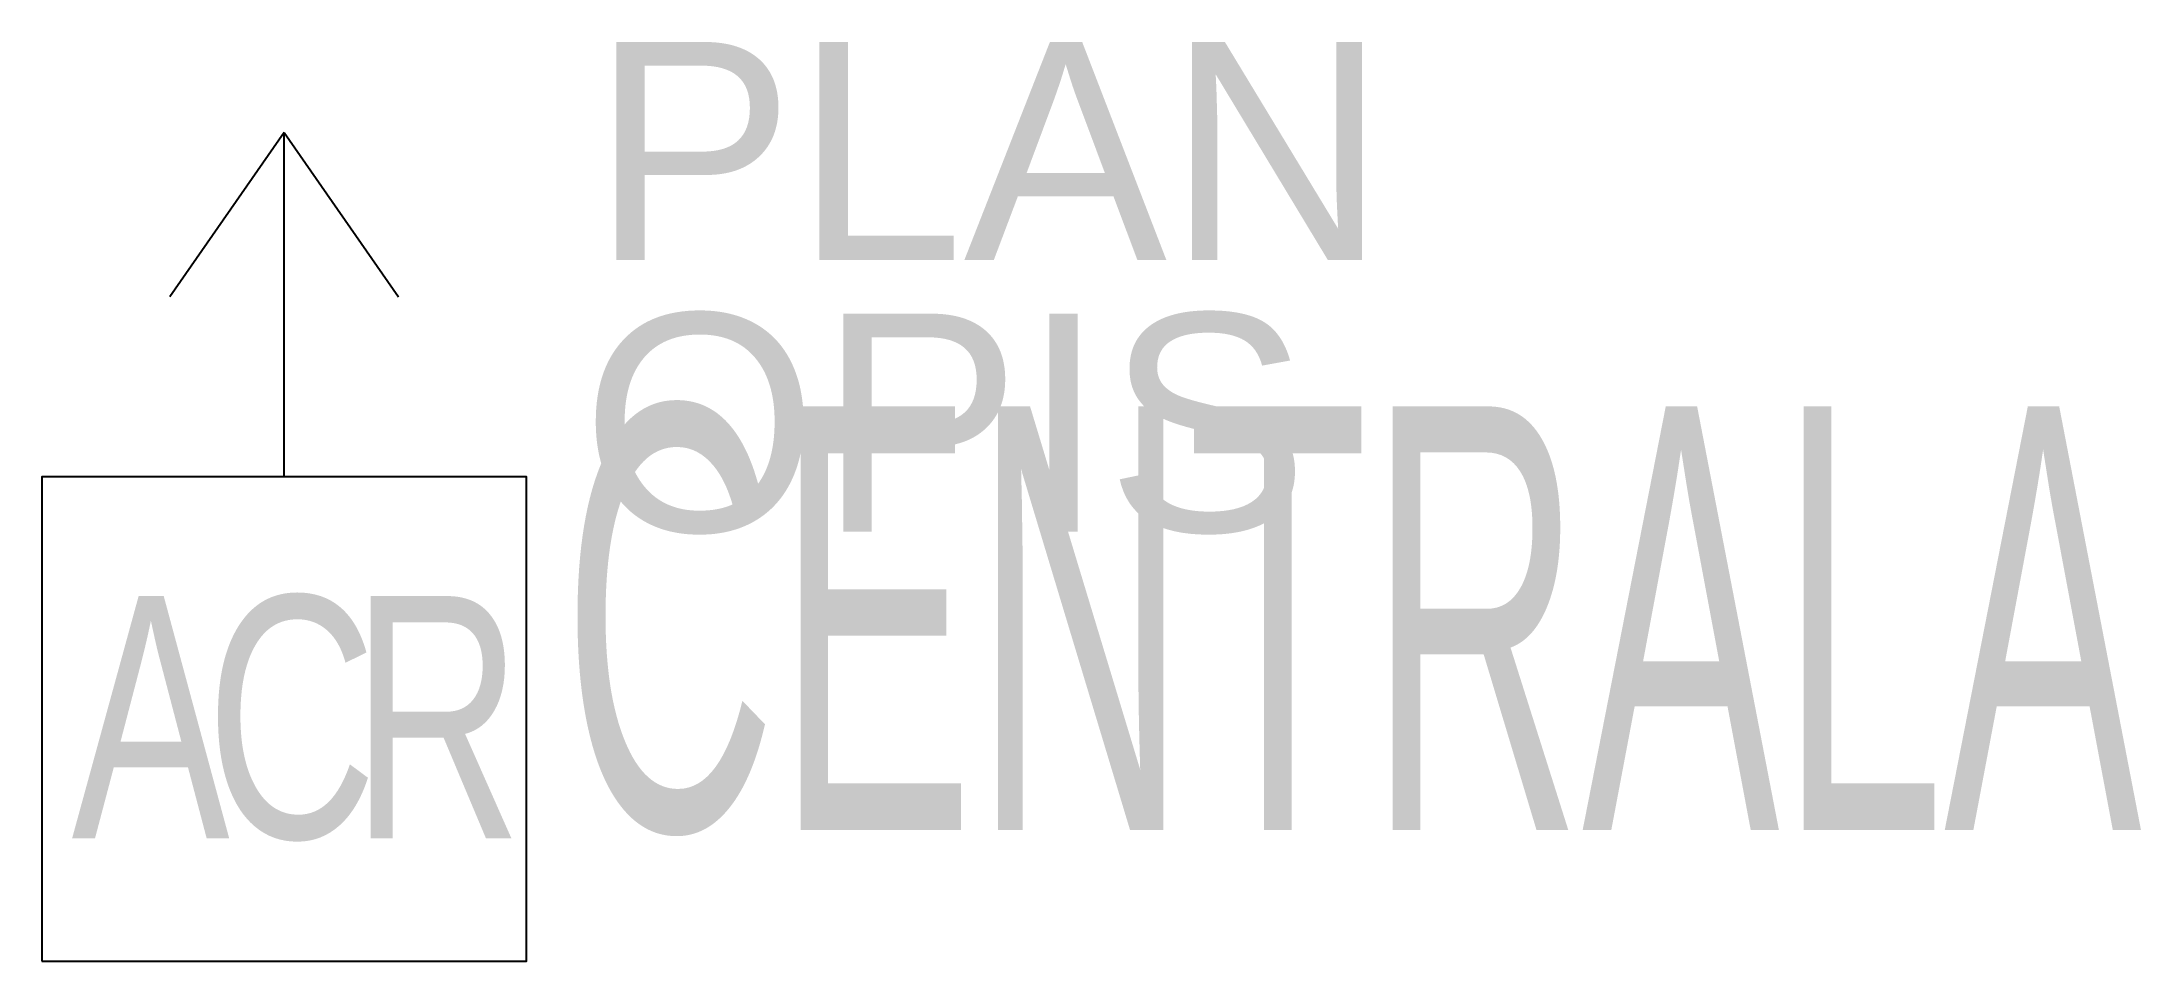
# Model space of a CAD drawing. Header units: millimetres. Extents: x -200 to 1533, y -200 to 559.
import ezdxf

# ---------------------------------------------------------------- set-up
doc = ezdxf.new("R2010")
doc.units = ezdxf.units.MM
doc.styles.add('Opisest3', font='arial.ttf', dxfattribs={"width": 0.5})
doc.styles.get("Standard").update_dxf_attribs({"font": 'arial.ttf'})

msp = doc.modelspace()

# ---------------------------------------------------------------- linework, layer by layer
for p, q in [((0, 484.4), (-94.3, 348.6)), ((0, 200), (0, 484.4)), ((0, 484.4), (94.3, 348.6))]:
    msp.add_line(p, q)
msp.add_lwpolyline([(-200, -200), (200, -200), (200, 200), (-200, 200)], close=True)

# ---------------------------------------------------------------- texts
at = {"insert": (0, 0), "char_height": 200, "width": 400, "attachment_point": 5}
msp.add_mtext('\\T0.75;\\W0.7;ACR', dxfattribs=at)
for tag, p, flags in [('PLAN', (253.7, 379.1), 8), ('OPIS', (245.4, 154.7), 9)]:
    msp.add_attdef(tag, p, 'xx', height=180, dxfattribs=dict(flags=flags))
at = {"style": 'Opisest3', "width": 0.5, "flags": 9}
msp.add_attdef('CENTRALA', (229.8, -91.9), 'xx', height=350, dxfattribs=at)

doc.saveas('drawing.dxf')
